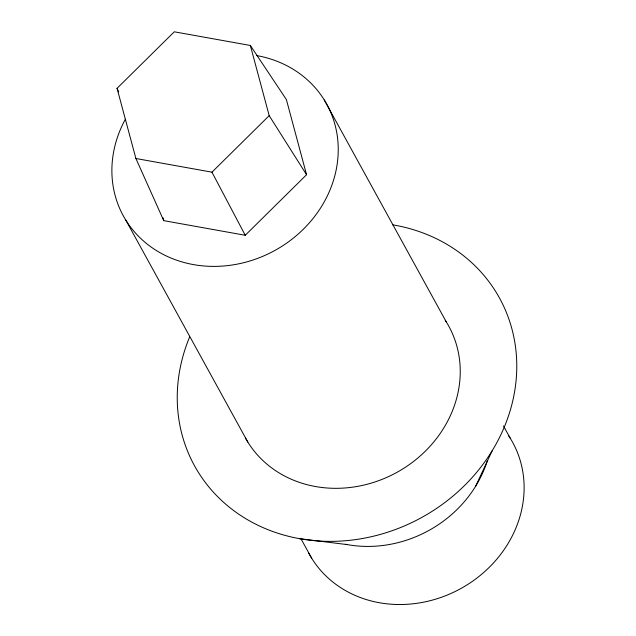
<?xml version="1.0" encoding="UTF-8"?>
<svg xmlns="http://www.w3.org/2000/svg" width="636" height="636" viewBox="0 0 636 636"><rect width="100%" height="100%" fill="white"/><g stroke="black" fill="none" stroke-linecap="round" stroke-linejoin="round"><path stroke-width="0.95" d="M475.768 486.007L492.161 450.757M117.056 88.325L174.28 31.8L250.345 45.466L286.367 99.526L306.56 174.725L245.242 235.28L163.746 220.644L135.897 158.507L117.056 88.325L118.709 91.894M135.897 158.507L211.963 172.173L269.187 115.649L250.345 45.466M299.516 538.668L347.343 544.615M269.187 115.649L306.56 174.725M324.281 99.987L446.289 321.911M503.489 425.969L510.167 438.109M125.833 220.175L247.841 442.107M300.756 538.35L311.72 558.297M211.963 172.173L245.242 235.28M162.983 217.79L163.746 220.644M445.264 320.298A116.03 103.199 -28.8 0 1 400.124 470.537A116.03 103.199 -28.8 0 1 245.417 437.966M256.721 55.571A116.03 103.199 -28.8 0 1 331.245 186.857A116.03 103.199 -28.8 0 1 178.565 260.847A116.03 103.199 -28.8 0 1 125.364 119.234M487.391 460.528A116.03 103.199 -28.8 0 1 345.404 544.249M392.611 224.818A174.041 154.802 -28.8 0 1 508.713 415.244A174.041 154.802 -28.8 0 1 289.277 536.49A174.041 154.802 -28.8 0 1 189.631 336.969M508.609 435.692A116.03 103.199 -28.8 0 1 463.533 587.012A116.03 103.199 -28.8 0 1 308.38 552.461"/></g></svg>
